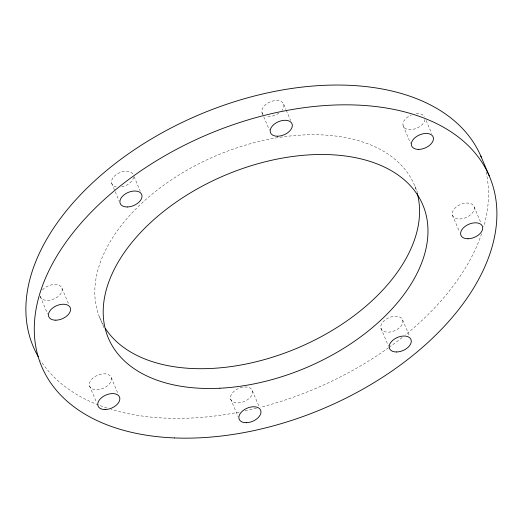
<?xml version="1.0" encoding="UTF-8"?>
<svg xmlns="http://www.w3.org/2000/svg" width="523" height="523" viewBox="0 0 523 523"><rect width="100%" height="100%" fill="white"/><g stroke="black" fill="none" stroke-linecap="round" stroke-linejoin="round"><path stroke-width="0.39" stroke-dasharray="2.62 1.96" d="M474.145 206.905A11.643 7.119 -23 0 1 459.599 218.974A11.643 7.119 -23 0 1 456.056 207.115A11.643 7.119 -23 0 1 474.145 206.905L480.99 223.027M426.114 120.473L431.71 133.666M452.388 215.09L459.54 231.944M403.109 125.729L410.575 143.315M414.987 186.508L417.478 192.372M402.71 320.115A11.643 7.119 -23 0 1 388.158 332.183A11.643 7.119 -23 0 1 384.614 320.324A11.643 7.119 -23 0 1 402.71 320.115L409.548 336.237M380.947 328.3L388.412 345.886M283.741 104.378L285.918 109.503M286.231 110.235L290.585 120.493M261.977 112.563L269.443 130.149M252.4 390.858A11.643 7.119 -23 0 1 237.847 402.926A11.643 7.119 -23 0 1 234.304 391.067A11.643 7.119 -23 0 1 252.4 390.858L259.245 406.979M230.636 399.042L238.102 416.628M134.051 176.578L140.275 191.235M111.667 183.298L119.133 200.884M99.39 316.905L104.057 327.901M111.268 377.691A11.643 7.119 -23 0 1 96.722 389.759A11.643 7.119 -23 0 1 93.179 377.894A11.643 7.119 -23 0 1 111.268 377.691L118.113 393.806M61.995 288.323L68.833 304.445M89.511 385.876L96.663 402.73M40.232 296.508L47.698 314.094M486.063 172.06A243.228 148.741 -23 0 1 483.775 226.753M481.624 233.683A243.228 148.741 -23 0 1 405.247 335.014M402.128 337.518A243.228 148.741 -23 0 1 389.184 347.285M388.517 347.762A243.228 148.741 -23 0 1 260.402 407.299M256.473 408.286A243.228 148.741 -23 0 1 244.653 411M239.142 412.131A243.228 148.741 -23 0 1 110.981 409.306M106.986 408.045A243.228 148.741 -23 0 1 40.722 360.733M103.41 325.26A170.753 104.417 -23 0 1 215.953 155.776A170.753 104.417 -23 0 1 416.759 191.621M425.029 119.453A11.643 7.119 -23 0 1 414.353 129.024A11.643 7.119 -23 0 1 403.03 125.422A11.643 7.119 -23 0 1 411.235 115.067M416.262 113.739A11.643 7.119 -23 0 1 424.65 116.962M262.879 114.191A11.643 7.119 -23 0 1 273.699 100.795A11.643 7.119 -23 0 1 282.002 110.418M278.916 113.23A11.643 7.119 -23 0 1 266.612 116.204M133.587 177.029A11.643 7.119 -23 0 1 120.277 187.103M116.302 186.946A11.643 7.119 -23 0 1 116.099 174.728A11.643 7.119 -23 0 1 133.215 174.538M42.396 289.971A11.643 7.119 -23 0 1 60.38 286.016A11.643 7.119 -23 0 1 53.869 298.986A11.643 7.119 -23 0 1 40.068 294.599"/><path stroke-width="0.78" d="M480.833 156.089L489.234 175.872M38.212 356.621A243.228 148.741 -23 0 1 191.536 118.08A243.228 148.741 -23 0 1 481.454 157.554M417.184 193.111A170.753 104.417 -23 0 1 300.163 346.893A170.753 104.417 -23 0 1 105.437 328.568M219.876 388.229A170.753 104.417 -23 0 0 423.388 206.291A170.753 104.417 -23 0 0 153.494 219.954A170.753 104.417 -23 0 0 219.876 388.229M174.447 437.934A243.228 148.741 -23 0 0 495.274 195.798A243.228 148.741 -23 0 0 127.037 180.742A243.228 148.741 -23 0 0 174.447 437.934M246.248 422.708A11.643 7.119 -23 0 0 260.8 410.64A11.643 7.119 -23 0 0 242.705 410.849A11.643 7.119 -23 0 0 246.248 422.708M396.558 351.972A11.643 7.119 -23 0 0 411.104 339.898A11.643 7.119 -23 0 0 393.015 340.107A11.643 7.119 -23 0 0 396.558 351.972M467.993 238.763A11.643 7.119 -23 0 0 482.546 226.688A11.643 7.119 -23 0 0 464.45 226.897A11.643 7.119 -23 0 0 467.993 238.763M418.72 149.395A11.643 7.119 -23 0 0 433.266 137.327A11.643 7.119 -23 0 0 415.17 137.536A11.643 7.119 -23 0 0 418.72 149.395M277.589 136.228A11.643 7.119 -23 0 0 292.141 124.16A11.643 7.119 -23 0 0 274.045 124.369A11.643 7.119 -23 0 0 277.589 136.228M127.279 206.971A11.643 7.119 -23 0 0 141.831 194.902A11.643 7.119 -23 0 0 123.735 195.112A11.643 7.119 -23 0 0 127.279 206.971M55.843 320.181A11.643 7.119 -23 0 0 70.389 308.112A11.643 7.119 -23 0 0 52.293 308.322A11.643 7.119 -23 0 0 55.843 320.181M105.116 409.542A11.643 7.119 -23 0 0 119.669 397.473A11.643 7.119 -23 0 0 101.573 397.683A11.643 7.119 -23 0 0 105.116 409.542"/></g></svg>
